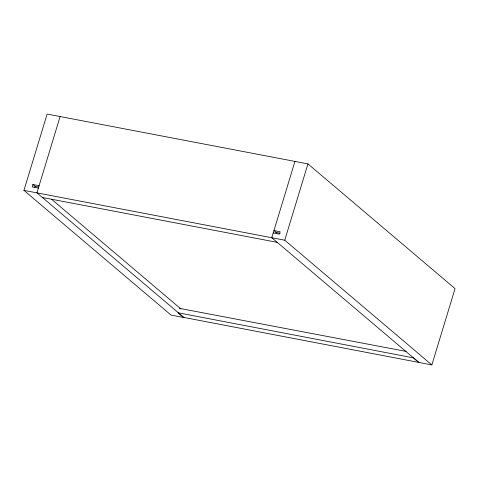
<?xml version="1.0" encoding="UTF-8"?>
<svg xmlns="http://www.w3.org/2000/svg" width="479" height="479" viewBox="0 0 479 479"><rect width="100%" height="100%" fill="white"/><g stroke="black" fill="none" stroke-linecap="round" stroke-linejoin="round"><path stroke-width="0.72" d="M60.12 116.547L36.931 192.863L184.044 317.589L171.063 315.11L23.95 190.385L47.134 114.068L307.937 163.89L455.05 288.615L431.866 364.932L183.325 317.337L177.925 312.745L413.479 357.861L418.88 362.453L271.767 237.728L294.956 161.411M39.104 185.708L32.895 184.523L32.171 186.906L38.38 188.091M34.733 187.564L35.099 186.373L38.763 187.079M431.866 364.932L284.754 240.207L307.937 163.89M273.216 232.956L279.425 234.141L280.149 231.758L273.94 230.573L276.79 232.986M23.95 190.385L284.754 240.207M42.386 197.486L277.215 242.344M179.326 308.332L406.12 351.418M275.736 232.459L280.137 233.303M51.498 199.21L180.936 308.955M32.895 184.523L35.177 186.457"/></g></svg>
